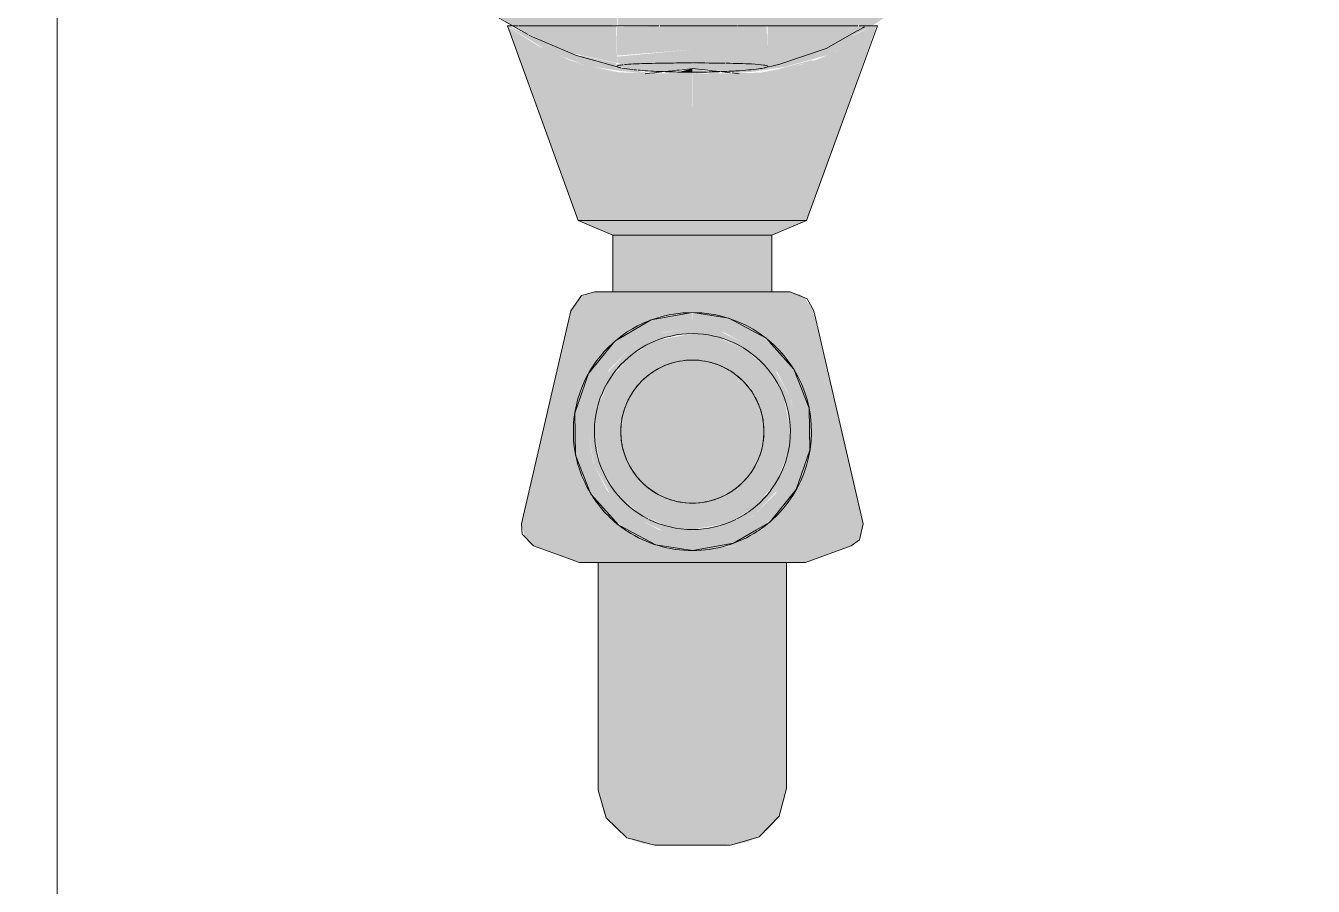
# Model space of a CAD drawing. Header units: millimetres. Extents: x 0 to 102275, y -2706 to 7916.
# Drawn here: x 92274.9 to 92616.6, y 267.2 to 495.6 of the extents above; entities that cross this region are included whole.
import ezdxf

# ---------------------------------------------------------------- set-up
doc = ezdxf.new("R2010")
doc.units = ezdxf.units.MM
doc.layers.add('A-WALL-PATT', color=7, linetype='Continuous', lineweight=9)
doc.layers.add('P-SANR-FIXT', color=7, linetype='Continuous', lineweight=9)
doc.layers.add('P-SANR-FIXT-2', color=7, linetype='Continuous', lineweight=9, transparency=0.7)

# ---------------------------------------------------------------- blocks, each defined once
blk = doc.blocks.new('Urinal - Urinal-V11-Развертка 1_15-4')
at = {"layer": 'P-SANR-FIXT-2'}
for points in [[(2670.42, 495.59), (2678, 495.83), (2677.94, 521.97), (2663.66, 527.07), (2656.25, 530.78), (2646.92, 536.46), (2632.01, 548.86), (2622.39, 559.33), (2613.42, 570.57), (2604.78, 583.74), (2593.07, 605.27), (2583.48, 629.26), (2578.45, 644.11), (2568.64, 651.79), (2557.4, 665.08), (2549.71, 678.78), (2544.16, 695.35), (2542.89, 700.6), (2546.53, 677.52), (2555.6, 638.29), (2566.22, 607.39), (2571.46, 593.58), (2583.23, 569.82), (2592.91, 553.19), (2603.58, 537.82), (2614.86, 524.31), (2629.37, 510.62), (2633.73, 506.7), (2650.28, 495.59), (2670.37, 495.59)], [(2718, 495.59), (2745.94, 495.77), (2761.3, 505.91), (2772.95, 516.06), (2784.46, 527.95), (2802.92, 552.79), (2818.71, 581.26), (2828.28, 603.41), (2838.48, 632.51), (2846.18, 662.33), (2850.77, 683.93), (2853.32, 703.35), (2851.38, 693.34), (2845.48, 677.24), (2838.21, 664.39), (2826.53, 651.15), (2817.87, 644.36), (2810.79, 624.09), (2801.16, 601.7), (2788.63, 579.68), (2777.77, 564.2), (2770.76, 556.05), (2754.51, 540.59), (2743.84, 533.18), (2733, 527.23), (2730.47, 526.21), (2718, 521.67), (2718, 495.67)], [(2688.87, 495.59), (2718, 495.74), (2717.83, 521.89), (2715.57, 521.26), (2710.48, 520.6), (2702.46, 520.19), (2692.7, 520.22), (2683.23, 520.85), (2679.41, 521.51), (2678, 521.67), (2678.14, 495.59), (2688.64, 495.59)], [(2718, 484.84), (2717.71, 495.59), (2698, 495.44), (2698, 485.76), (2714.43, 485.42), (2717.71, 484.99)], [(2679.89, 485.3), (2679.21, 485.47), (2679.83, 485.31)], [(2688.46, 483.18), (2689.68, 483.27), (2688.52, 483.19)], [(2698, 483.31), (2698, 484.25), (2694.29, 483.35), (2697.65, 483.31)], [(2702.35, 483.67), (2702.16, 483.75), (2702.21, 483.69)], [(2702.4, 483.51), (2702.21, 483.69), (2702.38, 483.51)], [(2680.46, 440), (2698, 440), (2698, 443.91), (2667.7, 443.91), (2676.91, 440), (2680.19, 440)], [(2718.06, 440), (2719.09, 440), (2728.3, 443.91), (2698, 443.91), (2698, 440), (2715.81, 440)], [(2680.94, 425), (2698, 425), (2698, 440), (2676.91, 440), (2677.07, 425), (2679.03, 425)], [(2718.93, 425), (2719.09, 425), (2719.09, 440), (2698, 440), (2698, 425), (2718.7, 425)], [(2665.73, 419.91), (2698, 419.91), (2698, 425), (2671.61, 424.86), (2668.84, 423.91), (2668.08, 423.24), (2665.95, 420.22)], [(2728.54, 419.91), (2730.27, 419.91), (2727.56, 423.65), (2726.63, 424.25), (2723.57, 425), (2698, 425), (2698, 419.91), (2728.3, 419.91)], [(2698, 356.28), (2698, 360.28), (2689.16, 361.79), (2681.47, 365.86), (2675.34, 372.3), (2671.75, 379.35), (2670.4, 387.88), (2671.9, 396.7), (2675.95, 404.39), (2681.78, 410.21), (2690.23, 414.26), (2698, 415.49), (2697.91, 419.47), (2687.5, 417.57), (2679.03, 413.06), (2672.43, 406.46), (2667.88, 397.23), (2666.4, 387.88), (2667.94, 378.12), (2672.43, 369.31), (2680.02, 362.01), (2688.73, 357.75), (2694.87, 356.78)], [(2698, 356.28), (2707.77, 357.83), (2716.61, 362.35), (2723.57, 369.31), (2728.12, 378.54), (2729.6, 387.88), (2728.06, 397.65), (2723.57, 406.46), (2715.98, 413.75), (2707.77, 417.94), (2698, 419.49), (2698, 415.49), (2706.53, 414.14), (2714.53, 409.91), (2720.66, 403.46), (2724.25, 396.41), (2725.48, 387.12), (2724.1, 379.06), (2720.05, 371.37), (2714.22, 365.55), (2705.77, 361.51), (2698, 360.28), (2698, 357.23)], [(2698, 360.28), (2698, 361.87), (2689.16, 363.55), (2682.31, 367.24), (2676.57, 373.35), (2673.14, 380.61), (2671.99, 387.88), (2673.67, 396.73), (2677.36, 403.58), (2683.47, 409.31), (2690.73, 412.74), (2698, 414.14), (2698, 415.49), (2689.16, 413.98), (2681.61, 410.05), (2675.25, 403.29), (2671.75, 396.41), (2670.4, 387.88), (2671.9, 379.06), (2676.32, 371.01), (2681.78, 365.55), (2690.23, 361.51), (2691.72, 361.27)], [(2698, 361.87), (2698, 368.88), (2690.73, 370.33), (2684.56, 374.45), (2680.45, 380.61), (2679.03, 388.05), (2680.45, 395.15), (2684.56, 401.32), (2690.73, 405.44), (2698, 406.88), (2698, 413.89), (2689.16, 412.22), (2682.31, 408.52), (2676.57, 402.42), (2673.14, 395.15), (2671.99, 387.88), (2673.51, 379.35), (2677.36, 372.19), (2683.47, 366.45), (2690.73, 363.02), (2694.95, 362.35)], [(2698, 360.28), (2706.53, 361.63), (2714.39, 365.72), (2720.75, 372.47), (2724.25, 379.35), (2725.6, 387.88), (2724.1, 396.7), (2719.68, 404.76), (2714.22, 410.21), (2705.77, 414.26), (2698, 415.49), (2698, 413.89), (2706.53, 412.37), (2713.69, 408.52), (2719.43, 402.42), (2722.86, 395.15), (2724.01, 387.88), (2722.49, 379.35), (2718.64, 372.19), (2712.53, 366.45), (2705.27, 363.02), (2698, 361.63)], [(2698, 361.87), (2706.53, 363.39), (2713.69, 367.24), (2719.43, 373.35), (2722.86, 380.61), (2724.01, 387.88), (2722.33, 396.73), (2718.64, 403.58), (2712.53, 409.31), (2705.27, 412.74), (2698, 413.89), (2698, 406.88), (2705.27, 405.44), (2711.44, 401.32), (2715.55, 395.15), (2717, 387.88), (2715.55, 380.61), (2711.44, 374.45), (2705.27, 370.33), (2698, 368.88), (2698, 363.14)], [(2690.02, 357.55), (2688.23, 357.83), (2679.03, 362.71), (2678.38, 363.37), (2652.68, 363.37), (2653.5, 359.86), (2655.84, 357.55), (2689.16, 357.55)], [(2718.23, 357.55), (2740.16, 357.55), (2741.84, 358.92), (2742.5, 359.86), (2743.05, 361.8), (2743.32, 363.37), (2717.63, 363.37), (2716.4, 362.22), (2707.27, 357.75), (2707.77, 357.55), (2717.97, 357.55)], [(2677.77, 353.12), (2698, 353.12), (2698, 356.28), (2688.72, 357.55), (2655.84, 357.55), (2668.19, 353.12), (2676.92, 353.12)], [(2718.23, 353.12), (2728, 353.12), (2739.8, 357.55), (2705.36, 357.45), (2698, 356.28), (2698, 353.12), (2715.63, 353.12)], [(2673, 293.12), (2698, 293.12), (2698, 353.12), (2673, 353.12), (2673, 298.1)], [(2718.23, 293.12), (2723, 293.12), (2723, 353.12), (2698, 353.12), (2698, 293.12), (2715.25, 293.12)], [(2690.19, 278.12), (2698, 278.12), (2698, 293.12), (2673, 293.12), (2674.49, 286.61), (2676.87, 283.32), (2679.92, 280.56), (2682.31, 279.35), (2684.86, 278.52), (2689.34, 278.12)], [(2703.11, 278.12), (2709.62, 278.34), (2712.6, 278.93), (2714.97, 279.99), (2718.07, 282.16), (2720.5, 284.95), (2722.32, 289.98), (2723, 293.12), (2698, 293.12), (2698, 278.12), (2703.05, 278.12)]]:
    blk.add_hatch(color=256, dxfattribs=at).paths.add_polyline_path(points)
h = blk.add_hatch(color=256, dxfattribs=at)
h.paths.add_polyline_path([(2685.75, 483.03), (2685.48, 483.27), (2679.28, 484.4), (2673.14, 485.92), (2669.1, 487.21), (2662.37, 489.77), (2649.16, 495.59), (2649.16, 495.42), (2659.82, 488.82), (2669.4, 485.18), (2674.67, 484.1), (2672.35, 484.66), (2678.5, 483.66), (2685.52, 483.04)])
h.paths.add_polyline_path([(2687.96, 483.25), (2688.52, 483.53), (2687.44, 483.32), (2687.87, 483.26)])
h = blk.add_hatch(color=256, dxfattribs=at)
h.paths.add_polyline_path([(2690.09, 483.46), (2698, 484.46), (2698, 485.76), (2681.4, 485.41), (2678.49, 485.09), (2678, 485.09), (2677.72, 485.71), (2668.68, 487.68), (2668.01, 487.58), (2676.06, 485.18), (2681.4, 484.08), (2687.44, 483.59), (2690.02, 483.47)])
h.paths.add_polyline_path([(2678, 485.74), (2677.81, 495.59), (2650.42, 495.44), (2657.25, 492.1), (2666.2, 488.34), (2677.99, 485.74)])
h = blk.add_hatch(color=256, dxfattribs=at)
h.paths.add_polyline_path([(2678, 484.84), (2679.34, 485.22), (2679.03, 485.46), (2678, 485.47), (2678, 485.09)])
h.paths.add_polyline_path([(2698, 489.31), (2698, 495.59), (2678, 495.32), (2678.04, 487.7), (2697.57, 489.28)])
h.paths.add_polyline_path([(2679.95, 485.31), (2682.38, 485.48), (2696.14, 485.75), (2698, 486.03), (2698, 489.31), (2678, 487.43), (2678.1, 485.71), (2679.94, 485.31)])
h = blk.add_hatch(color=256, dxfattribs=at)
h.paths.add_polyline_path([(2698, 484.25), (2706.97, 483.51), (2716.11, 484.28), (2722.06, 485.77), (2727.27, 487.38), (2738.99, 492.34), (2745.23, 495.31), (2745.66, 495.59), (2718, 495.44), (2717.71, 484.99), (2716.75, 485.2), (2713.32, 485.49), (2700.67, 485.75), (2698, 485.46), (2698, 484.34)])
h.paths.add_polyline_path([(2700.93, 483.34), (2700.55, 483.5), (2700.88, 483.35)])
h = blk.add_hatch(color=256, dxfattribs=at)
h.paths.add_polyline_path([(2704.23, 482.85), (2702.38, 482.95), (2702.64, 482.88)])
h.paths.add_polyline_path([(2708.64, 483.03), (2714.41, 483.45), (2722.51, 484.7), (2734.35, 488), (2738.99, 490.3), (2747.11, 495.59), (2745.23, 495.31), (2742.24, 493.73), (2724.23, 486.35), (2715.57, 484.2), (2708.56, 483.59), (2706.98, 483.22), (2709.02, 483.24), (2708.55, 483.04)])
h.paths.add_polyline_path([(2713.99, 483.13), (2717.71, 483.48), (2715.81, 483.3), (2714.05, 483.14)])
h.paths.add_polyline_path([(2715.87, 483.19), (2718.7, 483.56), (2716.02, 483.2)])
h.paths.add_polyline_path([(2720.42, 484.08), (2723.91, 484.66), (2728.99, 485.87), (2730.36, 486.67), (2721.2, 484.26)])
h.paths.add_polyline_path([(2722.22, 484.3), (2725.58, 484.99), (2722.37, 484.33)])
h = blk.add_hatch(color=256, dxfattribs=at)
h.paths.add_polyline_path([(2685.6, 443.91), (2698, 443.91), (2697.93, 482.85), (2678.49, 483.25), (2669.4, 485.18), (2665.41, 486.51), (2657.25, 490.17), (2648.95, 495.44), (2667.7, 443.91), (2680.94, 443.91)])
h.paths.add_polyline_path([(2693.54, 482.85), (2693.82, 482.85), (2693.82, 482.85)])
h = blk.add_hatch(color=256, dxfattribs=at)
h.paths.add_polyline_path([(2704.52, 443.91), (2728.3, 443.91), (2746.79, 495.38), (2736.39, 488.95), (2731.06, 486.64), (2726.81, 485.26), (2716.02, 483.16), (2698, 482.85), (2698, 443.91)])
h.paths.add_polyline_path([(2722.14, 484.29), (2723.94, 484.66), (2722.34, 484.33)])
h = blk.add_hatch(color=256, dxfattribs=at)
h.paths.add_polyline_path([(2698, 482.85), (2698, 483.31), (2691.93, 483.18), (2691.3, 482.87), (2698, 482.85)])
h.paths.add_polyline_path([(2685.38, 482.99), (2684.01, 483.08), (2685.31, 483)])
h.paths.add_polyline_path([(2686.59, 483.12), (2686.59, 483.33), (2686.18, 483.17)])
h.paths.add_polyline_path([(2687.59, 483.22), (2686.74, 483.42), (2687.45, 483.23)])
h = blk.add_hatch(color=256, dxfattribs=at)
h.paths.add_polyline_path([(2698, 483.31), (2700.48, 483.48), (2698, 484.25), (2698, 483.33)])
h.paths.add_polyline_path([(2701.09, 483.34), (2701.7, 483.6), (2698, 484.25), (2701.04, 483.35)])
h.paths.add_polyline_path([(2702.99, 483.38), (2702.71, 483.46), (2702.67, 483.44)])
h = blk.add_hatch(color=256, dxfattribs=at)
h.paths.add_polyline_path([(2698.04, 482.85), (2701.7, 483.1), (2700.93, 483.34), (2698, 483.31), (2698, 482.85)])
h.paths.add_polyline_path([(2705.86, 482.88), (2701.7, 483.35), (2701.7, 483.16), (2702.61, 482.92), (2705.85, 482.88)])
h.paths.add_polyline_path([(2705.75, 482.9), (2705.14, 483.05), (2705.74, 482.9)])
h.paths.add_polyline_path([(2712, 483.15), (2716.11, 483.56), (2712.58, 483.22)])
h.paths.add_polyline_path([(2707.59, 483.09), (2706.69, 483.25), (2707.36, 483.12)])
h = blk.add_hatch(color=256, dxfattribs=at)
h.paths.add_polyline_path([(2707.04, 483.03), (2706.32, 483.25), (2706.7, 483.08)])
h.paths.add_polyline_path([(2702.99, 483.38), (2702.67, 483.44), (2702.67, 483.43)])
h.paths.add_polyline_path([(2703.02, 483.4), (2702.92, 483.59), (2702.71, 483.46)])
h.paths.add_polyline_path([(2702.1, 483.53), (2701.27, 483.68), (2701.7, 483.6)])
h = blk.add_hatch(color=256, dxfattribs=at)
h.paths.add_polyline_path([(2704.24, 483.41), (2703.01, 483.65), (2704.23, 483.41)])
h.paths.add_polyline_path([(2701.65, 483.76), (2701.52, 483.83), (2701.6, 483.77)])
h = blk.add_hatch(color=256, dxfattribs=at)
h.paths.add_polyline_path([(2709.89, 482.89), (2710.72, 482.94), (2710.05, 482.91)])
h.paths.add_polyline_path([(2705.82, 482.93), (2705.74, 483.21), (2705.74, 482.94)])
h = blk.add_hatch(color=256, dxfattribs=at)
h.paths.add_polyline_path([(2652.68, 363.37), (2678.38, 363.37), (2672.43, 369.31), (2667.94, 378.12), (2666.4, 387.88), (2668.34, 398.43), (2672.88, 406.9), (2679.6, 413.54), (2688.23, 417.94), (2698, 419.54), (2698, 419.91), (2665.73, 419.91), (2653.5, 366.91)])
h.paths.add_polyline_path([(2698, 368.88), (2698, 406.88), (2690.73, 405.44), (2684.56, 401.32), (2680.45, 395.15), (2679.03, 387.71), (2680.45, 380.61), (2684.56, 374.45), (2690.73, 370.33)])
h = blk.add_hatch(color=256, dxfattribs=at)
h.paths.add_polyline_path([(2730.05, 363.37), (2743.32, 363.37), (2730.05, 419.91), (2698, 419.91), (2698.09, 419.47), (2708.5, 417.57), (2716.97, 413.06), (2723.57, 406.46), (2728.06, 397.65), (2729.6, 387.88), (2727.66, 377.34), (2723.12, 368.86), (2717.8, 363.37), (2728.69, 363.37)])
h.paths.add_polyline_path([(2698, 368.88), (2705.27, 370.33), (2711.44, 374.45), (2715.55, 380.61), (2717, 387.88), (2715.55, 395.15), (2711.44, 401.32), (2705.27, 405.44), (2698, 406.88), (2698, 370.33)])
at = {"layer": 'P-SANR-FIXT'}
for p, q in [((2648.89, 495.59), (2667.7, 443.91)), ((2650.12, 495.59), (2648.89, 495.59)), ((2648.89, 495.59), (2651.5, 495.59)), ((2651.68, 495.59), (2650.37, 495.59)), ((2667.38, 495.59), (2651.81, 495.59)), ((2651.81, 495.59), (2667.38, 495.59)), ((2677.77, 495.59), (2667.43, 495.59)), ((2667.43, 495.59), (2689.14, 495.59)), ((2678.43, 495.59), (2678.09, 495.59)), ((2682.97, 495.59), (2678.85, 495.59)), ((2687.07, 495.59), (2683.17, 495.59)), ((2689.14, 495.59), (2687.07, 495.59)), ((2690.28, 495.59), (2689.43, 495.59)), ((2689.43, 495.59), (2698, 495.59)), ((2698, 495.59), (2690.49, 495.59)), ((2709.82, 495.59), (2698, 495.59)), ((2698, 495.59), (2709.82, 495.59)), ((2715.44, 495.59), (2710.02, 495.59)), ((2710.02, 495.59), (2741.96, 495.59)), ((2717.57, 495.59), (2715.67, 495.59)), ((2741.96, 495.59), (2718.05, 495.59)), ((2728.3, 443.91), (2747.11, 495.59)), ((2745.11, 495.59), (2742.24, 495.59)), ((2742.24, 495.59), (2744.73, 495.59)), ((2744.73, 495.59), (2747.11, 495.59)), ((2745.73, 495.59), (2745.12, 495.59)), ((2747.11, 495.59), (2745.88, 495.59)), ((2654.44, 493.3), (2652.32, 494.5)), ((2743.24, 495.11), (2741.87, 494.32)), ((2743.68, 495.36), (2743.24, 495.11)), ((2685.48, 482.87), (2685.92, 482.92)), ((2685.98, 482.93), (2686.71, 483.01)), ((2686.71, 483.01), (2687.98, 483.15)), ((2687.98, 483.15), (2688.39, 483.19)), ((2688.39, 483.19), (2690.68, 483.45)), ((2690.68, 483.45), (2693.69, 483.78)), ((2693.88, 483.8), (2694.58, 483.88)), ((2694.58, 483.88), (2698, 484.25)), ((2698, 484.25), (2702.12, 483.8)), ((2702.31, 483.78), (2705.32, 483.45)), ((2705.32, 483.45), (2708.07, 483.14)), ((2708.55, 483.09), (2709.69, 482.96)), ((2709.69, 482.96), (2710.45, 482.88)), ((2718.58, 484.81), (2717, 484.43)), ((2667.7, 443.91), (2676.91, 440)), ((2698, 443.91), (2667.7, 443.91)), ((2667.7, 443.91), (2698, 443.91)), ((2728.3, 443.91), (2698, 443.91)), ((2698, 443.91), (2728.3, 443.91)), ((2719.09, 440), (2728.3, 443.91)), ((2676.91, 440), (2676.91, 425)), ((2698, 440), (2676.91, 440)), ((2676.91, 440), (2698, 440)), ((2719.09, 440), (2698, 440)), ((2698, 440), (2719.09, 440)), ((2719.09, 425), (2719.09, 440)), ((2698, 425), (2676.94, 425)), ((2676.94, 425), (2691.48, 425)), ((2691.48, 425), (2698, 425)), ((2697.83, 425), (2698, 425)), ((2718.94, 425), (2698, 425)), ((2698, 425), (2704.52, 425)), ((2704.52, 425), (2715.06, 425)), ((2715.06, 425), (2718.94, 425)), ((2722.19, 425), (2723.87, 425)), ((2723.87, 425), (2727.23, 423.62)), ((2665.73, 419.91), (2652.68, 363.37)), ((2707.68, 417.97), (2698.09, 419.47)), ((2717.43, 412.79), (2707.68, 417.97)), ((2743.32, 363.37), (2730.27, 419.91)), ((2724.91, 404.45), (2717.5, 412.75)), ((2715.06, 361.82), (2718.54, 363.87)), ((2655.84, 357.55), (2668, 353.12)), ((2728, 353.12), (2740.16, 357.55)), ((2672.82, 353.12), (2668, 353.12)), ((2668, 353.12), (2698, 353.12)), ((2698, 353.12), (2672.82, 353.12)), ((2673, 353.12), (2673, 293.12)), ((2698, 353.12), (2673, 353.12)), ((2673, 353.12), (2698, 353.12)), ((2723.18, 353.12), (2698, 353.12)), ((2698, 353.12), (2728, 353.12)), ((2723, 353.12), (2698, 353.12)), ((2698, 353.12), (2723, 353.12)), ((2723, 293.12), (2723, 353.12)), ((2728, 353.12), (2723.18, 353.12)), ((2687.01, 278.38), (2682.12, 279.67)), ((2688, 278.12), (2687.01, 278.38)), ((2708, 278.12), (2706.66, 278.12))]:
    blk.add_line(p, q, dxfattribs=at)
at = {"layer": 'P-SANR-FIXT', "flags": 128}
for points in [[(2652.32, 494.5), (2643.98, 499.23), (2621.88, 516.9), (2600.74, 541.4), (2581.14, 573.19), (2563.98, 612.38), (2550.33, 658.57), (2541.34, 710.66)], [(2679, 484.43), (2667.23, 487.75), (2655.55, 492.67), (2654.68, 493.16)], [(2741.73, 494.25), (2733.53, 489.56), (2721.25, 485.45), (2718.7, 484.84)], [(2665.73, 419.91), (2668.6, 423.97), (2672.13, 425)], [(2672.13, 425), (2674.09, 425), (2676.91, 425)], [(2698, 425), (2688.14, 425), (2679.77, 425), (2674.15, 425), (2672.13, 425)], [(2677.07, 425), (2679.65, 425), (2687.98, 425), (2697.83, 425)], [(2698, 425), (2707.86, 425), (2716.23, 425), (2718.7, 425)], [(2723.87, 425), (2721.91, 425), (2716.35, 425), (2708.02, 425), (2698.17, 425), (2698, 425)], [(2719.09, 425), (2721.85, 425), (2722.19, 425)], [(2727.23, 423.62), (2728.47, 423.12), (2730.27, 419.91)], [(2697.91, 419.47), (2687.05, 417.53), (2677.46, 411.9), (2670.41, 403.3), (2666.78, 392.78), (2667.01, 381.66), (2671.09, 371.31), (2678.5, 363.02), (2680.86, 361.76)], [(2729.22, 382.98), (2728.99, 394.1), (2724.91, 404.45)], [(2718.54, 363.87), (2725.59, 372.47), (2729.22, 382.98)], [(2655.84, 357.55), (2652.83, 360.61), (2652.68, 363.37)], [(2743.32, 363.37), (2742.39, 359.17), (2740.16, 357.55)], [(2680.95, 361.71), (2688.32, 357.8), (2698, 356.28)], [(2698, 356.28), (2708.95, 358.24), (2715.02, 361.8)], [(2682.05, 279.68), (2680.63, 280.06), (2675.16, 285.36), (2673.01, 292.67), (2673, 293.12)], [(2723, 293.12), (2721.07, 285.75), (2715.76, 280.29), (2708.45, 278.13), (2708, 278.12)], [(2689.66, 278.12), (2688.49, 278.12), (2688, 278.12)], [(2688, 278.12), (2689.91, 278.12), (2694.92, 278.12), (2698, 278.12)], [(2698, 278.12), (2692.12, 278.12), (2689.66, 278.12)], [(2706.66, 278.12), (2706.09, 278.12), (2701.08, 278.12), (2698, 278.12)], [(2698, 278.12), (2703.88, 278.12), (2707.51, 278.12), (2708, 278.12)]]:
    blk.add_lwpolyline(points, dxfattribs=at)
at = {"layer": 'P-SANR-FIXT'}
for radius, start, end in [(31.6, 108.5527, 201.9226), (31.6, 90.1669, 108), (31.6, 72, 89.8331), (31.6, 303.524, 71.4473), (26.01, 90, 140.2888), (26.01, 90, 140.2888), (26.01, 39.7112, 90), (26.01, 39.7112, 90), (19, 90, 270), (19, 90, 270), (19, 90, 270), (19, 270, 90), (19, 270, 90), (19, 270, 90), (26.01, 140.704, 242.9626), (26.01, 140.704, 242.9626), (26.01, 322.92, 39.296), (26.01, 322.92, 39.296), (31.6, 202.4099, 224.8796), (26.01, 297.0374, 322.8393), (26.01, 297.0374, 322.8393), (31.6, 224.9155, 236.476), (26.01, 243.6074, 270), (26.01, 243.6074, 270), (26.01, 270, 296.3926), (26.01, 270, 296.3926), (31.6, 236.7739, 270), (31.6, 270, 303.2261)]:
    blk.add_arc((2698, 387.88), radius, start, end, dxfattribs=at)
for points, knots in [([(2679.65, 485.27), (2679.16, 485.22), (2678.3, 485.09), (2678, 484.93), (2678, 484.84)], [-0.2608746, -0.2608746, -0.2608746, -0.2608746, -0.1428571, 0, 0, 0, 0]), ([(2689.15, 485.69), (2687.86, 485.67), (2684.1, 485.58), (2681.27, 485.44), (2679.97, 485.31)], [-0.7087115, -0.7087115, -0.7087115, -0.7087115, -0.5714286, -0.2857143, -0.2857143, -0.2857143, -0.2857143]), ([(2698, 485.76), (2695.75, 485.76), (2692.76, 485.74), (2689.99, 485.7), (2689.31, 485.69)], [-1, -1, -1, -1, -0.7857143, -0.7142857, -0.7142857, -0.7142857, -0.7142857]), ([(2717.5, 485.1), (2717.34, 485.13), (2716.51, 485.28), (2715.05, 485.4), (2713.65, 485.48)], [-0.8571429, -0.8571429, -0.8571429, -0.8571429, -0.7857143, -0.5714286, -0.5714286, -0.5714286, -0.5714286]), ([(2683.49, 483.86), (2685.16, 483.71), (2688.37, 483.5), (2693.5, 483.34), (2696.5, 483.31), (2698, 483.31)], [-0.5164225, -0.5164225, -0.5164225, -0.5164225, -0.2857143, -0.1428571, 0, 0, 0, 0]), ([(2698, 483.31), (2699.5, 483.31), (2702.5, 483.34), (2706.75, 483.48), (2710.58, 483.69), (2713.77, 483.96), (2715.71, 484.2), (2716.53, 484.34), (2716.75, 484.38)], [-1, -1, -1, -1, -0.8571429, -0.7142857, -0.5714286, -0.4285714, -0.2857143, -0.2264013, -0.2264013, -0.2264013, -0.2264013]), ([(2698, 406.88), (2696.86, 406.88), (2695.16, 406.73), (2692.94, 406.22), (2691.32, 405.7), (2689.76, 405.03), (2688.27, 404.23), (2687.09, 403.45), (2686.19, 402.77), (2685.75, 402.41), (2685.54, 402.22)], [-1, -1, -1, -1, -0.9444444, -0.9166667, -0.8888889, -0.8611111, -0.8333333, -0.8055556, -0.7916667, -0.7777778, -0.7777778, -0.7777778, -0.7777778]), ([(2698, 368.88), (2699.15, 368.88), (2700.86, 369.04), (2703.05, 369.54), (2704.64, 370.06), (2706.17, 370.7), (2707.61, 371.47), (2708.75, 372.2), (2709.61, 372.84), (2710.24, 373.34), (2710.84, 373.87), (2711.6, 374.6), (2712.49, 375.56), (2713.29, 376.59), (2713.88, 377.45), (2714.3, 378.12), (2714.69, 378.8), (2715.18, 379.73), (2715.7, 380.93), (2716.14, 382.17), (2716.42, 383.2), (2716.6, 383.98), (2716.75, 384.77), (2716.9, 385.85), (2717.05, 387.75), (2716.92, 390.52), (2716.28, 393.28), (2715.57, 395.15), (2715.1, 396.18), (2714.58, 397.19), (2713.85, 398.41), (2712.84, 399.79), (2711.9, 400.86), (2711.1, 401.66), (2710.47, 402.23), (2709.81, 402.77), (2708.91, 403.45), (2707.73, 404.23), (2706.24, 405.03), (2704.68, 405.7), (2703.06, 406.22), (2700.84, 406.73), (2699.14, 406.88), (2698, 406.88)], [-1, -1, -1, -1, -0.944444, -0.916667, -0.888889, -0.861111, -0.833333, -0.805556, -0.791667, -0.777778, -0.763889, -0.75, -0.722222, -0.694444, -0.680556, -0.666667, -0.652778, -0.638889, -0.611111, -0.583333, -0.569444, -0.555556, -0.541667, -0.527778, -0.5, -0.444444, -0.388889, -0.361111, -0.347222, -0.333333, -0.305556, -0.277778, -0.25, -0.236111, -0.222222, -0.208333, -0.194444, -0.166667, -0.138889, -0.111111, -0.083333, -0.055556, 0, 0, 0, 0]), ([(2685.54, 402.22), (2685.32, 402.04), (2684.9, 401.66), (2684.1, 400.86), (2683.16, 399.79), (2682.15, 398.41), (2681.42, 397.19), (2680.9, 396.18), (2680.43, 395.15), (2679.72, 393.28), (2679.34, 391.62), (2679.18, 390.52)], [-0.7777778, -0.7777778, -0.7777778, -0.7777778, -0.7638889, -0.75, -0.7222222, -0.6944444, -0.6666667, -0.6527778, -0.6388889, -0.6111111, -0.5555556, -0.5555556, -0.5555556, -0.5555556]), ([(2679.18, 390.52), (2679.03, 389.41), (2678.95, 387.75), (2679.1, 385.85), (2679.25, 384.77), (2679.4, 383.98), (2679.58, 383.2), (2679.86, 382.17), (2680.3, 380.93), (2680.82, 379.73), (2681.31, 378.8), (2681.7, 378.12), (2682.12, 377.45), (2682.71, 376.59), (2683.51, 375.56), (2684.4, 374.6), (2685.16, 373.87), (2685.76, 373.34), (2686.39, 372.84), (2687.25, 372.2), (2688.39, 371.47), (2689.83, 370.7), (2690.85, 370.27), (2691.37, 370.08)], [-0.5555556, -0.5555556, -0.5555556, -0.5555556, -0.5, -0.4722222, -0.4583333, -0.4444444, -0.4305556, -0.4166667, -0.3888889, -0.3611111, -0.3472222, -0.3333333, -0.3194444, -0.3055556, -0.2777778, -0.25, -0.2361111, -0.2222222, -0.2083333, -0.1944444, -0.1666667, -0.1388889, -0.1111111, -0.1111111, -0.1111111, -0.1111111]), ([(2691.37, 370.08), (2691.89, 369.89), (2692.95, 369.54), (2695.14, 369.04), (2696.85, 368.88), (2698, 368.88)], [-0.1111111, -0.1111111, -0.1111111, -0.1111111, -0.0833333, -0.0555556, 0, 0, 0, 0])]:
    blk.add_open_spline(points, degree=3, knots=knots, dxfattribs=at)
for points in [[(2689.31, 485.69), (2689.26, 485.69), (2689.21, 485.69), (2689.15, 485.69)], [(2706.69, 485.69), (2703.99, 485.73), (2700.99, 485.76), (2698, 485.76)], [(2710.48, 485.6), (2709.4, 485.64), (2708.23, 485.66), (2706.99, 485.68)], [(2713.65, 485.48), (2712.72, 485.53), (2711.65, 485.57), (2710.48, 485.6)], [(2678, 484.84), (2678, 484.78), (2678.07, 484.73), (2678.19, 484.67)], [(2678.5, 484.56), (2678.64, 484.52), (2678.81, 484.48), (2679, 484.43)], [(2679.25, 484.38), (2679.99, 484.24), (2681.04, 484.1), (2682.36, 483.96)], [(2682.58, 483.94), (2682.79, 483.92), (2683.01, 483.9), (2683.23, 483.88)], [(2717, 484.43), (2717.19, 484.48), (2717.36, 484.52), (2717.5, 484.56)], [(2718, 484.84), (2718, 484.92), (2717.87, 485), (2717.6, 485.07)]]:
    blk.add_open_spline(points, degree=3, dxfattribs=at)

msp = doc.modelspace()

# ---------------------------------------------------------------- hatches: boundary and pattern name
at = {"layer": 'A-WALL-PATT'}
h = msp.add_hatch(dxfattribs=at)
h.set_pattern_fill('FP_28', color=256, style=0, pattern_type=2)
h.set_pattern_definition([(90, (94082.8, 0), (-600, 4e-14), []), (180, (94082.8, 0), (-7e-14, -600), [])])
h.paths.add_polyline_path([(89904.82, 0), (90080.21, 0), (90080.22, 10), (90087.24, 10), (90087.24, 32.93), (90089.74, 32.93), (90089.74, 147.5), (90068.82, 147.5), (90068.82, 130), (90050.82, 130), (90050.68, 147.5), (89986.82, 147.5), (89986.82, 130), (89968.82, 130), (89968.82, 150), (89904.82, 150), (89904.82, 115.94)])
h.paths.add_polyline_path([(90129.42, 0), (90359.4, 0), (90359.4, 150), (90269.32, 150), (90269.32, 100), (90253.32, 100), (90253.32, 150), (90132.82, 150), (90132.82, 130), (90119.89, 130), (90119.89, 32.93), (90122.39, 32.93), (90122.39, 10), (90129.42, 10), (90129.42, 9.68)])
h.paths.add_polyline_path([(90528.23, 0), (90708.82, 0), (90717.36, 150), (90528.23, 150), (90528.23, 0.71)])
h.paths.add_polyline_path([(90918.82, 0), (90969.21, 0), (90969.21, 10), (90976.24, 10), (90976.24, 32.93), (90978.74, 32.93), (90978.74, 150), (90910.27, 150), (90915.63, 55.22), (90917.52, 22.37)])
h.paths.add_polyline_path([(91018.42, 0), (91459.4, 0), (91459.39, 221.48), (91453.45, 224.48), (91434.18, 237.38), (91416.61, 252.79), (91401.09, 270.48), (91387.47, 291.16), (91377.61, 311.16), (91369.95, 333.9), (91367.03, 348.59), (91366.68, 348.59), (91364.61, 364.24), (91363.91, 383.31), (91363.91, 400), (91364.36, 400), (91373.82, 750), (91373.82, 790), (91526.32, 790), (91526.56, 795.58), (91527.92, 798.6), (91531.32, 800), (91556.94, 799.81), (91558.64, 799.04), (91559.98, 798.24), (91560.65, 796.29), (91560.83, 796.17), (91561.32, 795), (91561.32, 790), (91713.82, 790), (91713.82, 750), (91723.28, 400), (91723.72, 400), (91723.72, 378.02), (91723.02, 364.24), (91720.95, 348.59), (91720.6, 348.59), (91717.59, 333.44), (91710.02, 311.16), (91699.2, 289.43), (91686.54, 270.48), (91669.51, 251.46), (91653.33, 237.28), (91633.77, 224.2), (91628.23, 221.47), (91628.23, 0), (91808.82, 0), (91818.8, 176.66), (91823.82, 270), (92003.82, 270), (92015.63, 55.22), (92018.82, 0), (92069.21, 0), (92069.21, 10), (92076.24, 10), (92076.24, 32.93), (92078.74, 32.93), (92078.74, 202.93), (92079.69, 206.11), (92080.68, 207.67), (92081.29, 208.24), (92082.54, 209), (92085.82, 210), (92085.82, 1650), (92101.82, 1650), (92101.87, 209.98), (92105.77, 208.59), (92106.74, 207.99), (92108.33, 205.68), (92108.89, 202.93), (92108.89, 32.93), (92111.39, 32.93), (92111.39, 10), (92118.42, 10), (92118.42, 0), (93083.69, 0), (93218.02, 36.08), (93218.07, 0), (93482.82, 0), (93482.82, 264.77), (93446.43, 264.75), (93482.58, 400), (93482.82, 400), (93482.82, 1800), (89904.82, 1800), (89904.82, 1650), (91004.82, 1650), (91004.82, 622.5), (91011.82, 622.5), (91011.82, 617.5), (91014.32, 617.5), (91015.55, 615.2), (91016.97, 613.99), (91019.02, 613.2), (91020.32, 613), (91020.32, 611), (91022.82, 611), (91022.82, 607.5), (91024.24, 607.5), (91024.8, 612.83), (91026.46, 619.48), (91029.37, 627.21), (91032.02, 632.58), (91035.21, 637.8), (91038.91, 642.78), (91043.09, 647.41), (91050.44, 653.85), (91054.86, 656.87), (91058.47, 659.06), (91065.56, 662.42), (91072.14, 664.71), (91077.21, 666), (91084.39, 667.1), (91088.85, 667.44), (91097.18, 667.15), (91102.86, 666.4), (91107.75, 665.4), (91113.93, 663.5), (91121.35, 660.26), (91126.65, 657.29), (91131.74, 653.81), (91136.53, 649.84), (91140.97, 645.4), (91145.07, 640.44), (91148.72, 635.03), (91152.61, 627.62), (91154.35, 623.24), (91156.52, 616.24), (91157.88, 609.05), (91158.54, 601.7), (91158.49, 600.33), (91158.01, 600.04), (91157.56, 600.38), (91157.33, 601.7), (91154.97, 617.07), (91153.15, 622.47), (91148.28, 632.72), (91143.66, 640.2), (91140.26, 644.26), (91134.93, 649.58), (91130.77, 652.95), (91124.12, 657.36), (91119.41, 659.82), (91112.31, 662.7), (91107.53, 664.12), (91101.2, 665.42), (91097.83, 665.93), (91088.58, 666.15), (91082.55, 665.65), (91076.69, 664.62), (91070.36, 662.88), (91064.47, 660.62), (91060.51, 658.62), (91052.71, 653.55), (91044.24, 646.7), (91041.69, 644.09), (91032.37, 630.59), (91030.98, 627.81), (91026.96, 616.59), (91025.62, 607.31), (91027.55, 607.35), (91032.71, 607.5), (91036.32, 607.5), (91036.32, 609), (91066.32, 609), (91066.32, 607.5), (91070.53, 607.3), (91071.82, 607.5), (91088.13, 607.51), (91089.07, 608.23), (91093.82, 609.5), (91099.16, 607.83), (91100.7, 606.5), (91102.46, 603.75), (91103.09, 601.7), (91103.32, 600), (91102.91, 597.27), (91101.33, 594.31), (91100.31, 593.11), (91098.57, 591.77), (91093.82, 590.5), (91088.51, 592.14), (91087.09, 592.84), (91075.57, 592.51), (91066.32, 592.5), (91066.32, 591), (91036.32, 591), (91036.07, 592.52), (91031.06, 592.61), (91027.95, 592.5), (91022.82, 592.22), (91022.82, 589), (91020.32, 589), (91020.32, 587), (91017.96, 586.52), (91016.15, 585.45), (91014.86, 583.83), (91014.32, 582.5), (91011.82, 582.5), (91011.82, 577.5), (91004.82, 577.5), (91005.09, 209), (91006.74, 207.99), (91008.33, 205.68), (91008.89, 202.93), (91008.89, 32.93), (91011.39, 32.93), (91011.39, 10), (91018.42, 10), (91018.42, 9.68)])
h.paths.add_polyline_path([(93135.32, 278.12), (93121.01, 278.38), (93118.67, 278.8), (93115.01, 280.4), (93113.62, 281.54), (93110.72, 284.34), (93109.3, 286.61), (93107.82, 293.12), (93107.82, 353.12), (93102.82, 353.12), (93090.66, 357.55), (93089.04, 359), (93088.31, 359.86), (93087.87, 361.2), (93087.5, 363.37), (93100.77, 420.22), (93103.66, 423.91), (93105.09, 424.49), (93107.25, 425), (93111.72, 425), (93111.51, 440.09), (93102.52, 443.91), (93083.97, 495.59), (93084.51, 495.81), (93083.71, 496.28), (93068.55, 506.7), (93055.58, 518.57), (93046.83, 527.43), (93035.97, 540.98), (93025.76, 556.09), (93014.82, 576.06), (93005.44, 595.78), (92997.17, 618.24), (92989.95, 640.26), (92981.18, 678.25), (92976.17, 710.5), (92975.15, 728.19), (92976.06, 747.43), (92978.5, 766.3), (92982.72, 787.01), (92989.36, 811.03), (92995.12, 828.58), (93003.56, 850.2), (93015.33, 875.36), (93025.11, 893.65), (93038.65, 915), (93048.45, 924.41), (93060.4, 929.67), (93073.61, 931.95), (93087.64, 932.32), (93181.34, 932.23), (93192.02, 931.95), (93205.23, 929.67), (93217.18, 924.41), (93226.98, 915), (93240.52, 893.65), (93252.13, 871.96), (93262.07, 850.2), (93271.12, 826.71), (93278.64, 803.03), (93283.59, 783.86), (93287.55, 763.08), (93289.65, 746.83), (93290.48, 728.19), (93289.45, 710.41), (93285.59, 683.93), (93280.3, 659.04), (93272.32, 629.71), (93261.37, 599.33), (93251.95, 577.99), (93236.94, 551.38), (93219.28, 527.95), (93205.45, 513.82), (93193.1, 503.72), (93180.69, 495.59), (93181.82, 495.31), (93163.11, 443.91), (93153.91, 440), (93153.91, 425), (93158.92, 424.94), (93161.59, 424.16), (93162.5, 423.57), (93165.17, 419.54), (93178.14, 363.37), (93177.3, 359.83), (93176.44, 358.74), (93174.62, 357.42), (93162.63, 353.12), (93157.82, 353.12), (93157.82, 293.12), (93156.41, 287.65), (93154.72, 284.14), (93151.81, 281.19), (93148.14, 279.16), (93146.28, 278.58), (93141.48, 278.12), (93137.42, 278.12)])
h.paths.add_polyline_path([(92456.82, 278.12), (92440.01, 278.38), (92437.67, 278.8), (92435.25, 279.66), (92432.62, 281.54), (92429.72, 284.34), (92428.3, 286.61), (92426.82, 293.12), (92426.82, 353.12), (92421.82, 353.12), (92409.66, 357.55), (92408.04, 359), (92407.26, 360.01), (92406.87, 361.2), (92406.5, 363.37), (92419.77, 420.22), (92422.66, 423.91), (92424.09, 424.49), (92426.25, 425), (92430.72, 425), (92430.51, 440.09), (92421.52, 443.91), (92402.97, 495.59), (92403.51, 495.81), (92402.71, 496.28), (92387.55, 506.7), (92374.58, 518.57), (92365.83, 527.43), (92354.38, 541.86), (92344.76, 556.09), (92333.82, 576.06), (92324.44, 595.78), (92316.17, 618.24), (92308.95, 640.26), (92300.18, 678.25), (92295.17, 710.5), (92294.24, 730.24), (92295.06, 747.43), (92297.5, 766.3), (92301.72, 787.01), (92308.36, 811.03), (92314.12, 828.58), (92322.56, 850.2), (92334.33, 875.36), (92344.11, 893.65), (92357.65, 915), (92367.45, 924.41), (92379.4, 929.67), (92392.61, 931.95), (92413.45, 932.32), (92496.99, 932.32), (92511.02, 931.95), (92524.23, 929.67), (92536.18, 924.41), (92545.98, 915), (92559.52, 893.65), (92571.13, 871.96), (92581.07, 850.2), (92590.65, 825.1), (92597.64, 803.03), (92602.06, 786.48), (92606.55, 763.08), (92608.65, 746.83), (92609.48, 728.19), (92608.45, 710.41), (92604.59, 683.93), (92599.3, 659.04), (92592.03, 631.74), (92580.37, 599.33), (92570.95, 577.99), (92555.94, 551.38), (92538.28, 527.95), (92524.45, 513.82), (92512.1, 503.72), (92499.69, 495.59), (92500.82, 495.31), (92482.11, 443.91), (92472.91, 440), (92472.91, 425), (92477.92, 424.94), (92480.63, 424.13), (92481.5, 423.57), (92484.17, 419.54), (92497.14, 363.37), (92496.3, 359.83), (92495.44, 358.74), (92493.62, 357.42), (92481.63, 353.12), (92476.82, 353.12), (92476.82, 293.12), (92475.41, 287.65), (92473.72, 284.14), (92471.17, 281.4), (92467.14, 279.16), (92465.28, 278.58), (92460.48, 278.12), (92456.86, 278.12)])
h.paths.add_polyline_path([(91142.65, 643.14), (91140.43, 645.59), (91140.55, 645.4)])
h.paths.add_polyline_path([(91133.21, 652.43), (91130.77, 654.2), (91131.28, 653.81)])
h.paths.add_polyline_path([(93132.82, 944.61), (93124.41, 945.72), (93120.38, 947.09), (93116.57, 948.97), (93111.38, 952.78), (93109.84, 954.13), (93107.04, 957.33), (93104.67, 960.86), (93102.34, 966.02), (93101.43, 968.7), (93100.6, 972.87), (93100.32, 977.11), (93100.6, 981.35), (93101.43, 985.52), (93102.79, 989.55), (93104.67, 993.36), (93107.04, 996.9), (93109.84, 1000.09), (93113.04, 1002.9), (93118.43, 1006.25), (93122.27, 1007.78), (93126.64, 1009.02), (93132.82, 1009.61), (93141.23, 1008.5), (93145.26, 1007.14), (93149.07, 1005.26), (93152.61, 1002.9), (93155.8, 1000.09), (93158.95, 996.38), (93160.97, 993.36), (93162.85, 989.55), (93164.21, 985.52), (93165.05, 981.2), (93165.32, 977.11), (93165.04, 972.87), (93164.21, 968.7), (93162.85, 964.67), (93160.97, 960.86), (93158.6, 957.33), (93155.8, 954.13), (93151.81, 950.8), (93147.21, 947.97), (93145.26, 947.09), (93139, 945.2)])
h.paths.add_polyline_path([(92451.82, 944.61), (92443.41, 945.72), (92439.38, 947.09), (92435.57, 948.97), (92430.38, 952.78), (92428.84, 954.13), (92426.04, 957.33), (92423.67, 960.86), (92421.34, 966.02), (92420.43, 968.7), (92419.6, 972.87), (92419.32, 977.11), (92419.6, 981.35), (92420.43, 985.52), (92421.79, 989.55), (92423.67, 993.36), (92426.04, 996.9), (92428.84, 1000.09), (92432.04, 1002.9), (92437.43, 1006.25), (92439.38, 1007.14), (92445.64, 1009.02), (92451.82, 1009.61), (92460.23, 1008.5), (92464.26, 1007.14), (92468.07, 1005.26), (92472.51, 1002.1), (92474.8, 1000.09), (92477.95, 996.38), (92479.97, 993.36), (92481.85, 989.55), (92483.21, 985.52), (92484.05, 981.2), (92484.32, 977.11), (92484.04, 972.87), (92483.21, 968.7), (92481.85, 964.67), (92479.97, 960.86), (92477.6, 957.33), (92474.8, 954.13), (92470.87, 950.84), (92466.21, 947.97), (92464.26, 947.09), (92458, 945.2)])

# ---------------------------------------------------------------- block references
at = {"layer": 'P-SANR-FIXT'}
msp.add_blockref('Urinal - Urinal-V11-Развертка 1_15-4', (89753.82, 0), dxfattribs=at)

doc.saveas('drawing.dxf')
